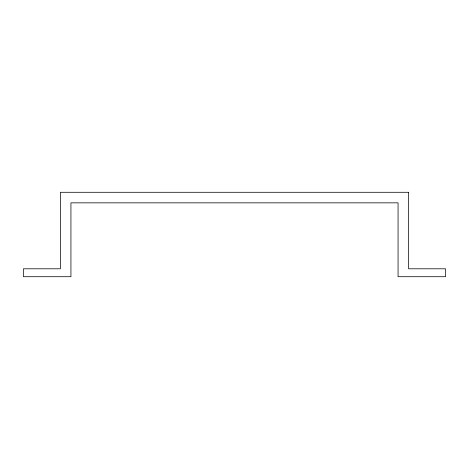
<?xml version="1.0" encoding="UTF-8"?>
<svg xmlns="http://www.w3.org/2000/svg" width="469" height="469" viewBox="0 0 469 469"><rect width="100%" height="100%" fill="white"/><g stroke="black" fill="none" stroke-linecap="round" stroke-linejoin="round"><path stroke-width="0.7" d="M408.616 192.29L60.384 192.29L60.384 268.796L23.45 268.796L23.45 276.71L70.936 276.71L70.936 202.843L398.064 202.843L398.064 276.71L445.55 276.71L445.55 268.796L408.616 268.796L408.616 192.29"/></g></svg>
